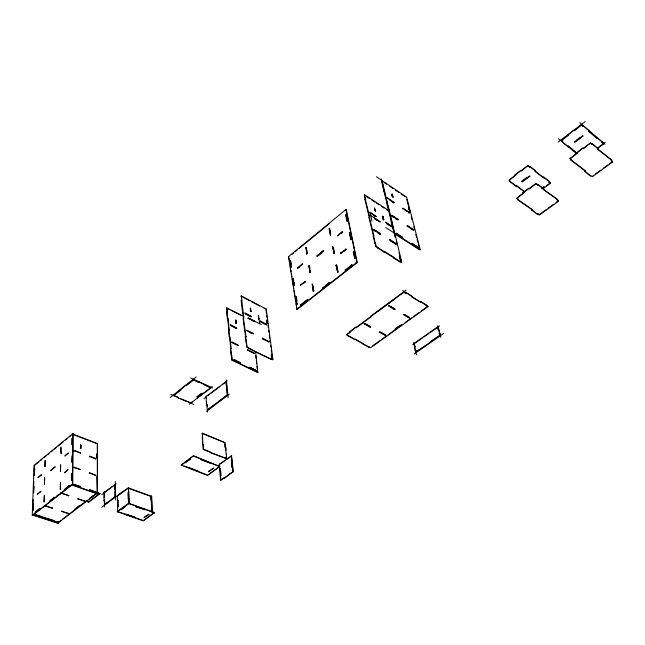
<?xml version="1.0" encoding="UTF-8"?>
<svg xmlns="http://www.w3.org/2000/svg" width="645" height="645" viewBox="0 0 645 645"><rect width="100%" height="100%" fill="white"/><g stroke="black" fill="none" stroke-linecap="round" stroke-linejoin="round"><path stroke-width="0.97" d="M77.892 498.738L84.269 500.939M84.261 501.318L84.519 500.738M85.85 501.479L74.755 509.397L79.182 505.664M80.407 448.283L80.681 444.929L81.028 448.21L80.407 448.283L80.681 444.929M80.133 487.007L80.399 486.419L73.619 484.322M80.488 469.415L73.78 467.649L74.046 467.069L80.23 469.616M80.319 453.362L80.577 452.798L74.207 450.412L73.941 450.984L74.207 450.412M80.77 448.42L81.044 445.066M77.884 499.117L78.15 498.545M73.619 484.709L73.885 484.121M71.845 462.28L72.167 455.636L72.103 462.078M72.562 453.911L72.659 444.631M32.25 515.508L72.425 484.185L72.958 433.48L72.796 484.314L32.25 515.508L34.072 465.376L72.958 433.48M62.097 493.296L68.604 495.537M68.596 495.916L68.862 495.344M68.096 453.379L68.467 453.153L64.79 456.047L68.104 453.016M61.581 511.211L67.935 513.331M67.935 513.702L68.193 513.138M64.524 472.704L67.87 469.665L64.524 472.704L64.903 472.454M61.573 511.59L61.831 511.017M62.089 493.683L62.355 493.103M33.161 515.218L58.429 523.426L58.703 522.055L61.017 520.297M60.404 489.095L60.525 482.516L60.154 489.297L60.783 489.224M61.057 453.604C61.67 440.866 59.646 450.331 61.428 453.741M60.445 493.949L60.461 493.119M60.703 493.748L60.719 492.917M53.495 520.354L50.536 519.66L56.873 522.103L57.123 521.539L58.703 522.055M57.123 521.539L56.873 522.103M54.236 497.174L49.826 500.988L54.615 497.303M54.922 466.778L50.592 470.616L55.285 466.907M50.778 519.467L50.528 520.031M45.835 505.962L52.318 508.123M52.309 508.502L52.568 507.929M45.827 506.341L46.085 505.769M43.933 502.004L44.368 495.263L44.182 501.81M44.174 506.623L44.199 505.801M40.562 491.74L40.949 491.474L37.37 494.272L40.579 491.353M41.087 475.188L41.465 474.954L37.918 477.743L41.095 474.825M35.733 515.218L49.859 519.169M41.538 516.46L41.28 517.024M35.072 514.355L34.814 514.92L35.072 514.355L40.619 516.161M32.951 506.607L33.201 499.593M33.564 489.563L33.854 481.549M34.217 471.519L34.435 465.505L38.91 461.836M34.572 475.534L34.435 469.173L35.04 469.109M34.209 475.405L34.677 468.979M33.435 514.202L33.403 515.024L58.679 523.24M288.468 256.694L345.946 209.544L346.317 209.778L357.282 262.579L297.022 309.544L288.468 256.694L288.839 256.904M40.401 460.611L41.893 459.385M44.134 457.555L45.86 456.136M47.416 454.862L48.964 453.588M51.294 451.685L52.842 450.412M54.39 449.138L56.72 447.235M58.268 445.961L60.598 444.058M61.372 443.421L63.178 441.938M65.508 440.027L67.072 438.745M69.402 436.834L70.958 435.552M72.522 434.279L73.32 433.617M243.834 316.373L226.597 307.939L231.99 360.233L257.782 372.584L255.581 351.396M245.269 336.811L245.987 336.738L245.269 336.811L246.833 347.292L255.154 351.767L255.493 351.501L247.172 347.026L243.915 324.999L243.157 318.34L243.866 318.267L241.286 295.894L266.224 309.044L272.94 359.733L270.997 359.2L272.94 359.733M291.943 254.364L293.491 253.09M295.047 251.816L297.377 249.905M298.925 248.631L329.2 223.815M346.317 209.778L345.131 210.214M364.627 194.766L364.24 195.08L365.231 199.49L365.618 199.176L364.627 194.766L389.346 210.971M226.677 312.132L227.371 312.059L226.677 312.132L227.346 318.606M245.987 336.738L241.835 306.843L241.093 300.36L241.794 300.288L241.286 295.894M306.028 247.309L306.778 254.114L306.028 247.309L307.351 253.106M329.41 228.217L330.651 234.732L330.28 235.03L329.039 228.515L329.41 228.217L330.49 232.168M346.043 214.632L347.389 221.146L347.002 221.453L345.664 214.938L346.405 214.858L346.034 215.172L347.381 221.686L347.76 221.38L346.986 217.655M365.247 198.934L369.69 217.276L369.295 217.591L364.86 199.257L365.618 199.176M395.264 237.352L391.16 221.751L391.95 221.67L391.539 221.993L386.661 203.111L387.435 203.03L387.032 203.352L382.292 185.01L383.057 184.938M306.996 253.404L306.399 247.527M330.651 235.256L329.41 228.741L329.78 228.443M290.927 266.982L290.266 260.193L291.298 267.199L291.282 266.699M383.864 191.533L384.638 191.452L384.235 191.775M227.717 318.799L227.669 318.348M299.522 267.03L297.595 268.078L302.207 263.926L302.642 264.514L302.207 263.926M342.326 231.515L337.472 235.877L342.697 231.749L342.326 231.515L342.769 232.127L341.366 233.264M297.595 268.078L302.578 264.136M250.292 310.882L250.325 308.189L251.082 311.624L250.325 308.189M387.145 198.225L387.548 197.902L394.039 202.538L393.635 202.852L391.233 201.264M250.558 310.261L250.695 308.375M387.234 198.604L387.548 197.902M316.985 255.767L323.403 250.599L317.058 256.146L317.429 256.371L317.058 256.146M317.364 255.984L323.774 250.824M318.203 255.743L321.863 252.8M235.885 323.347L236.578 323.274L235.885 323.347L235.707 321.726M228.524 330.087L229.225 330.014L228.524 330.087L229.209 336.73M294.056 282.284L294.144 285.437L293.08 278.245L293.757 280.365M369.319 217.034L373.882 235.909L373.487 236.223L368.924 217.349L369.69 217.276M293.459 278.455L292.725 278.535M251.687 319.952L248.075 318.178L261.322 324.556M248.123 318.557L248.406 317.912M236.675 327.942L236.392 328.571L236.675 327.942L230.217 324.685L236.723 328.313M251.244 316.292L250.953 316.929L251.244 316.292L244.778 312.954L251.292 316.663M393.635 202.852L393.942 202.159M293.773 285.227L294.507 285.146M309.882 272.375L309.108 265.385L308.737 265.675L310.253 272.585L310.293 270.384M333.771 253.308L334.15 253.009L332.868 246.301L332.489 246.608L334.15 253.533L334.15 253.009M388.282 209.819L389.064 209.746L388.653 210.068M229.588 336.916L229.539 336.472M377.172 219.937L376.777 220.251L374.374 218.711M72.409 433.932L97.379 443.526L97.427 493.925L71.966 484.967M258.258 315.349L258.701 319.049L259.032 318.791L258.339 318.864M266.224 309.044L264.111 308.358M383.106 219.792L382.332 216.518L382.719 216.204L383.856 219.711L382.719 216.204M406.253 197.499L406.648 197.185L376.43 176.77M383.082 216.438L382.332 216.518M300.32 285.009L305.44 281.454L300.385 285.421L300.32 285.009L300.691 285.219M340.802 252.848L346.188 249.099L340.882 253.259L341.261 253.485L340.802 252.848L340.882 253.259M303.472 283.478L305.504 281.865L305.061 281.244M344.124 251.211L346.268 249.502M89.679 456.2L89.421 456.765L89.679 456.2L95.92 458.539L95.67 459.103M260.459 321.049L260.128 321.315L266.828 324.693L260.459 321.049L260.177 321.686L266.498 324.951M402.657 208.529L403.052 208.214L409.293 212.358L408.995 213.052L409.293 212.358M402.746 208.907L403.052 208.214M230.418 348.526L231.128 348.445L230.418 348.526L231.12 355.355M295.62 297.103L296.361 297.022L295.62 297.103L296.692 303.98L297.442 303.908L296.692 303.98M336.045 265.216L336.803 265.143L338.125 272.045L337.738 272.343L336.045 265.216L337.738 272.343M384.114 252.114L384.428 251.405L384.114 252.114L375.825 246.624L373.108 235.989L373.882 235.909M96.419 454.322L97.032 454.249L96.79 457.587M409.156 208.206L408.761 208.52L409.607 211.786L410.002 211.471L408.801 207.972L410.002 211.471M170.248 397.425L196.185 376.994M180.753 390.04L180.342 389.475L180.753 390.04L173.618 395.659L185.808 385.17L186.22 385.734L185.833 385.565M186.195 385.339L193.46 379.623L198.523 382.292L193.46 379.623M186.22 385.734L193.492 380.018M252.985 333.731L253.316 333.465L246.777 330.167L246.825 330.571M380.01 234.296L380.316 233.571L373.834 229.475L380.405 233.982L380.01 234.296L377.575 232.756M96.436 457.458L96.677 454.112M267.022 323.355L267.715 323.282L267.022 323.355L266.708 320.928M409.648 211.238L409.607 211.786M391.322 226.484L391.717 226.177L385.452 222.138L391.805 226.548L391.41 226.855L388.975 224.968M313.438 290.863L313.067 291.153L312.269 283.969L313.817 291.08L313.486 289.105M337.359 272.125L337.746 271.819L336.424 264.918M374.656 242.907L375.059 242.584L373.511 235.675M392.829 228.669L393.619 228.588L393.208 228.911M231.507 355.54L231.458 355.089M375.035 243.141L375.059 242.584M198.491 381.896L198.813 381.647L198.523 382.292M190.21 402.512L178.334 398.094L178.617 397.457L173.594 395.264M300.78 304.682L301.231 305.287L300.78 304.682L307.189 299.675L307.254 300.078M329.619 282.679L322.71 288.017L329.24 282.462L329.692 283.082L329.24 282.462M345.228 270.44L351.952 264.724L345.228 270.44L348.639 268.304M300.844 305.077L307.576 299.885M375.825 246.624L376.228 246.309L375.438 242.826M50.939 500.544L52.398 499.399M56.8 495.973L58.268 494.828M302.505 304.287L304.424 302.795L304.045 302.586M306.359 301.288L307.641 300.288M323.089 288.234L326.386 285.662L326.007 285.445M296.636 309.342L356.895 262.354L345.946 209.544M231.99 360.233L231.837 355.274M394.78 233.353L394.361 233.675L419.814 249.97L420.234 249.655L406.648 197.185M377.47 247.648L377.873 247.333L376.228 246.309M377.559 248.051L377.873 247.333M89.687 472.761L89.429 473.349L89.687 472.761L96.008 475.446L89.687 473.132M247.543 349.921L254.307 353.21L247.543 349.921L253.179 353.073M262.636 338.173L262.354 338.835L262.636 338.173L269.086 341.802L263.152 339.238M247.591 350.324L247.874 349.671M407.132 226.218L407.438 225.5L413.848 230.023L413.445 230.338L407.027 225.814M185.26 400.351L184.978 400.988M205.183 385.307L205.465 384.662L205.183 385.307L210.955 387.919L191.033 402.875M240.174 363.337L240.464 362.683L233.853 359.515L240.512 363.079L236.868 361.756M255.106 351.372L271.384 359.338L255.154 351.767M402.641 237.32L402.746 237.723L396.111 233.127L402.641 237.32L402.23 237.642L400.593 236.594M201.659 393.208L196.975 396.828L202.038 393.377M269.029 341.407L268.747 342.06M395.57 244.133L395.869 243.423L389.548 239.416L395.966 243.826L395.57 244.133L393.99 243.133M413.34 229.934L413.743 229.62M197.378 397.393L202.852 393.168L196.999 397.223L197.354 396.998M189.291 404.213L192.621 401.642M197.394 397.965L212.213 386.524M214.777 404.705L207.263 409.954L227.161 394.885L226.218 381.574L206.158 396.522L206.69 398.691M203.828 398.755L206.521 396.683M208.101 395.474L209.673 394.264M211.254 393.055L219.913 386.411M222.283 384.597L227.225 380.8M89.703 489.708L89.445 490.289L89.703 489.708L96.089 491.958L95.831 492.538M249.938 367.602L249.607 367.86L249.897 367.207L256.404 370.706L249.897 367.207M399.836 261.878L399.747 261.475L401.327 262.459L401.738 262.152L400.15 261.169L399.836 261.878L393.45 257.911L393.756 257.202L384.428 251.405M393.45 257.911L393.756 257.202M206.537 405.125L207.214 405.052L206.537 405.125L206.569 401.529M219.921 400.787L227.532 395.054L226.984 389.556M418.323 247.374L418.008 248.091L418.323 247.374L411.953 243.286L418.428 247.777M515.855 186.074L516.153 185.373L515.855 186.074L510.082 181.745L510.518 181.422L509.066 180.326L515.669 175.319L515.202 174.698L520.91 170.369L521.378 170.998L527.941 165.539L521.241 170.627M558.119 142.142L585.241 121.574M520.91 170.369L509.066 180.326M568.084 146.826L568.39 146.109L568.084 146.826L562.4 142.158L562.859 141.811L561.279 140.263L574.042 130.064L574.526 130.709L581.5 124.928L574.372 130.338M561.432 140.634L568.463 135.313L567.979 134.668L568.463 135.313M90.824 497.537L89.324 498.682L93.452 495.949M91.582 496.964L93.09 495.82M62.565 519.128L74.481 510.098M86.108 501.286L87.494 500.238M89.478 498.73L93.251 495.876M94.001 495.304L96.016 493.78M97.419 492.724L99.943 493.675L97.202 492.329L97.105 476.349L97.564 492.457M97.419 493.103L58.695 522.426L35.056 514.726M510.082 181.745L510.518 181.422M529.827 166.329L529.521 167.039L529.827 166.329L535.568 170.78L535.261 171.489L543.437 177.827L543.735 177.125L543.437 177.827M583.548 126.154L582.919 126.138L583.394 125.783L589.191 130.959L588.716 131.314L596.746 138.159L597.052 137.433L596.746 138.159M97.427 493.925L97.379 443.526M206.569 411.333L229.209 394.208M89.542 501.157L99.943 493.296M86.164 501.246L88.744 502.132L99.943 493.675M104.022 500.23L104.595 500.165L104.022 500.23L104.184 492.474L116.269 483.734M101.725 494.699L112.835 486.322M535.261 171.489L535.568 170.78M588.716 131.314L589.03 130.588L589.191 130.959M522.619 180.6L527.167 177.181M576.646 139.989L579.581 137.78M521.99 181.543L529.908 176.093L522.321 181.793L521.861 181.172L522.321 181.793M522.184 181.422L529.908 176.093M574.768 141.908L582.838 135.845M114.842 489.047L115.423 488.983L114.842 489.047L114.77 484.5M103.99 497.19L104.563 497.126L104.184 492.474M104.264 500.044L104.643 504.737L114.979 496.682L115.1 484.621M111.762 499.432L115.31 496.803L115.149 491.909M532.254 209.843L532.117 209.464L531.819 210.165L532.254 209.843L517.725 199.756L518.169 199.426L516.71 198.346L523.434 193.339L522.958 192.702L528.771 188.38L529.247 189.017L535.931 183.559L529.102 188.638M576.477 152.76L576.17 153.47L576.477 152.76L568.39 146.109M585.346 171.078L585.184 170.691L584.878 171.417L585.346 171.078L571.027 160.178L571.494 159.831L570.059 158.662L577.219 153.333L576.735 152.68L582.919 148.076L583.403 148.737L590.514 142.94L583.241 148.35M104.313 504.624L107.489 502.253L107.828 502.721L107.489 502.253M528.771 188.38L516.71 198.346M570.059 158.662L582.919 148.076M101.708 507.276L123.356 491.176M117.656 511.67L117.358 495.949L128.484 487.676L129.25 503.576L128.702 503.979M128.831 487.805L117.358 495.949M202.877 444.308L202.353 433.174L225.024 442.672L225.169 447.566L224.823 443.825M517.725 199.756L518.032 199.039L518.169 199.426M537.833 184.333L537.527 185.05L537.833 184.333L543.606 188.759L543.3 189.469L557.611 199.756L557.167 200.079L557.465 199.37L557.611 199.756M571.027 160.178L571.341 159.444L569.906 158.275M592.416 143.787L592.102 144.528L592.416 143.787L598.092 148.568L597.778 149.301L598.092 148.568M118.196 506.897L117.721 500.367L118.325 500.294M128.226 499.149L128.839 499.085L128.226 499.149L128.057 492.716L128.669 492.651M202.578 444.526L202.353 433.174M548.895 181.801L549.338 181.471L549.04 182.172L550.427 183.253L543.348 188.477M602.083 142.464L602.551 142.118L602.245 142.835L602.083 142.464L603.615 144.004L597.189 148.737M202.715 437.899L202.07 437.971M542.372 187.671L543.88 186.558L544.34 187.179L542.074 188.848M541.752 188.606L544.34 187.179M546.355 185.784L550.29 182.882M597.834 147.778L605.308 142.255M367.835 346.357L346.679 334.828L349.848 332.481L349.421 331.901L355.806 327.184L356.242 327.773L371.633 316.429L371.197 315.832L406.132 290.057M517.596 199.37L532.117 209.464M570.873 159.791L585.184 170.691M355.806 327.184L346.679 334.828M356.161 327.378L393.958 299.506M378.123 311.18L404.133 292.008L400.722 294.515M347.857 335.924L348.219 335.658M388.403 305.625L388.79 305.343L394.99 309.294L394.611 309.568L388.403 305.625L394.611 309.568M406.148 293.032L405.665 292.919L406.052 292.637L412.244 296.684L411.857 296.966L420.548 302.166L420.935 301.884L427.982 306.617L370.633 347.76L368.698 346.825L369.142 346.954M364.231 323.879L364.602 323.605L370.73 327.015L370.359 327.289L364.151 323.484L370.359 327.289M117.85 506.776L117.979 500.173M117.277 511.541L128.516 503.318L154.59 512.525L143.327 520.894L117.277 511.541L139.812 519.322M193.605 455.725L181.229 465.166L207.416 475.413L219.824 466.601L193.605 455.725L181.229 465.166M370.278 326.894L370.649 326.62L365.392 323.701M394.522 309.173L394.99 309.294M412.244 296.684L411.76 296.571L420.548 302.166M117.285 511.912L128.895 503.455M120.994 509.615L125.88 506.043L121.341 509.735L120.986 509.236M190.646 459.111L185.284 462.634L190.622 458.732M210.31 452.322L203.304 449.468L203.223 444.453M543.163 189.09L557.465 199.37M597.609 148.922L611.686 160.024L611.379 160.758L611.686 160.024M597.778 149.301L611.855 160.412M531.819 210.165L537.487 214.35L537.922 214.035L539.333 215.075L558.57 201.151L557.022 199.692M584.878 171.417L590.449 175.94L590.917 175.601L592.295 176.722L612.75 161.911L611.21 160.371M189.251 467.593L198.604 471.301M200.732 459.264L210.101 463.062L200.764 459.643M125.509 514.17L134.491 516.911M135.942 506.615L144.923 509.421M537.922 214.035L537.785 213.656L539.196 214.696L546.404 209.472M548.008 208.311L553.612 204.247M556.014 202.506L558.417 200.764M593.714 175.198L592.295 176.722M595.287 174.061L600.785 170.07M603.148 168.361L607.864 164.951M609.436 163.806L612.581 161.532M128.282 488.209L150.849 496.392L151.728 496.118L152.373 511.743M225.024 442.672L202.054 433.392M420.451 301.771L420.838 301.489L426.893 305.448M151.035 500.988L151.631 500.915L151.631 507.478M226.105 454.201L225.798 447.493L225.766 450.492M379.881 332.231L385.387 334.82L380.252 331.965M404.084 314.728L409.68 317.816L409.301 318.09L403.327 314.631L403.706 314.349L409.68 317.816M426.797 305.061L426.401 305.335L427.982 306.617M385.105 335.481L385.476 335.215L379.478 331.877L379.107 332.151L385.017 335.086M395.409 328.571L399.779 325.435M372.165 346.212L380.219 340.431M381.832 339.27L386.661 335.803M388.274 334.642L401.972 324.814M405.213 322.492L411.687 317.84M413.308 316.679L418.976 312.615M421.403 310.874L427.885 306.222M226.403 453.991L226.5 458.603L210.343 452.701M125.251 514.363L134.499 517.274M135.676 506.809L144.94 509.792M219.389 456.394L219.647 455.805M151.293 507.357L151.898 507.284M208.496 471.422L213.85 467.988L208.529 471.793M210.633 452.492L226.5 458.603M144.101 517.266L148.995 514.146M224.573 477.76L220.566 480.203L219.187 464.456L231.458 455.725L233.313 471.648L224.275 478.001M144.117 517.637L149.011 514.516M225.25 460.522L219.187 464.456M226.887 459.353L231.789 455.862M140.763 519.644L143.311 520.523L154.59 512.525M219.792 466.23L207.416 475.413M220.8 475.421L220.187 468.665L220.921 473.382M231.305 460.796L231.926 460.724L232.256 467.367L231.636 460.933M220.461 475.284L221.082 475.22M231.918 467.23L232.547 467.165M414.759 346.8L414.396 347.058L415.09 346.978L413.977 343.471L437.495 326.999L438.673 330.522L439.051 330.264L438.35 330.337L437.495 326.999M412.647 344.809L422.41 337.972M424.031 336.843L428.901 333.433M430.521 332.296L439.688 325.878M220.566 480.203L224.242 477.631M229.257 474.123L233.313 471.648M224.605 478.13L229.588 474.252M414.396 347.058L415.187 350.396L415.88 350.324L416.275 352.001L424.781 346.099L415.952 351.823L415.557 350.146M439.213 333.691L439.914 333.618L439.213 333.691L439.971 335.561L430.973 341.39L439.648 335.376M415.88 350.324L415.187 350.396M424.555 346.3L431.303 341.576M414.187 353.903L443.671 333.449M46.077 506.148L52.559 508.308M61.823 511.396L68.185 513.517M86.011 500.81L88.744 502.132M62.347 493.481L68.854 495.723M78.142 498.924L84.519 501.117M126.138 514.299L130.637 515.855M72.232 484.758L97.685 493.723M154.606 512.888L128.516 503.318M73.877 484.508L80.399 486.806M89.703 490.087L96.097 492.337M128.548 488.015L151.107 496.207L151.744 511.824L151.39 495.997M74.199 450.774L80.577 453.161M89.679 456.563L95.928 458.901M73.433 434.625L96.218 443.381M184.01 465.884L206.448 474.672M193.629 456.104L219.824 466.601M203.602 449.251L210.601 452.113M170.756 394.401L178.641 397.852M180.802 398.787L193.831 404.463M206.263 401.762L206.134 395.949M190.718 377.978L212.705 387.943M198.845 382.042L205.497 385.057M205.15 384.912L210.955 387.919M234.345 360.168L240.133 362.942M249.559 367.465L256.025 370.569M250.413 368.247L255.267 370.569M232.321 359.975L258.113 372.334M231.684 342.132L238.594 345.486L232.015 341.874L231.724 342.535L236.626 344.946M271.916 357.628L272.279 357.814L271.811 354.032M271.126 354.476L271.835 354.403L271.464 354.218L271.94 358.072M230.741 325.733L236.392 328.571M248.946 332.07L251.397 333.312M246.446 330.433L253.364 333.868L253.316 333.465M262.305 338.44L269.086 341.802M248.454 318.291L254.856 321.226M248.075 318.178L254.525 321.492M252.155 320.63L253.767 321.452M227.492 308.399L229.265 309.31M231.047 310.229L241.738 315.711M245.302 314.01L250.147 316.518M240.964 296.16L249.865 300.852M251.647 301.796L259.661 306.02M355.169 339.06L363.135 343.704M347.784 335.537L354 339.246M362.764 343.97L368.771 347.212M349.421 331.901L349.848 332.481M413.977 343.471L415.09 346.978M371.633 316.429L371.197 315.832M297.53 267.699L297.966 268.288M401.319 324.782L395.022 329.289M391.08 306.673L394.901 308.899M404.471 314.454L409.583 317.429M345.156 270.037L345.615 270.666M402.609 290.564L412.155 296.289M404.133 292.008L405.665 292.919M404.222 292.403L405.761 293.322M384.017 251.719L393.353 257.508M377.962 247.736L384.517 251.808M393.853 257.597L400.247 261.572M373.528 230.192L375.148 231.216M390.04 240.633L392.41 242.133M373.439 229.789L379.913 233.885M389.943 240.23L395.474 243.729M396.514 233.974L398.965 235.546M412.332 244.116L417.113 247.18M398.247 235.425L402.327 238.037M412.437 244.511L417.21 247.575M385.646 227.5L420.234 249.655M373.608 215.398L375.213 216.43M386.718 223.839L389.064 225.347M370.657 215.43L380.356 221.985L373.874 217.502M374.285 218.324L379.075 221.404M392.45 225.266L391.305 221.767M369.996 212.495L376.406 216.631L369.908 212.116L371.947 221.13M370.319 212.947L375.93 216.567M391.16 221.751L391.66 222.001M407.543 225.903L413.848 230.023M392.168 216.107L397.82 219.8M391.459 215.986L393.071 217.042M395.498 218.631L397.118 219.679M410.284 228.282L411.865 229.306M366.707 196.701L369.182 198.321M371.657 199.942L374.955 202.103M376.599 203.183L379.075 204.796M381.542 206.416L384.017 208.037M386.484 209.657L388.137 210.738M387.637 198.281L394.039 202.538M403.149 208.593L409.39 212.737M389.54 199.821L393.539 202.474M404.995 210.085L407.334 211.641M382.292 185.01L382.662 185.26L381.598 180.85L381.993 180.527L401.738 262.152M384.057 182.519L386.524 184.18M389.814 186.397L393.103 188.622M395.57 190.283L398.86 192.5M401.327 194.169L404.608 196.386M531.682 209.778L534.108 211.576M535.729 212.777L537.487 214.35M516.153 185.373L524.377 191.541M516.282 185.744L524.506 191.92M509.953 181.374L515 185.155M522.958 192.702L523.434 193.339M515.202 174.698L515.669 175.319M537.978 184.72L543.751 189.138M535.931 183.559L537.382 184.672M536.076 183.938L537.527 185.05M557.167 200.079L558.57 201.151M543.735 177.125L549.338 181.471M529.964 166.7L535.705 171.159M543.88 177.504L549.476 181.85M527.941 165.539L529.384 166.66M535.124 171.11L543.3 177.456M528.078 165.918L529.521 167.039M549.04 182.172L550.427 183.253M584.725 171.03L590.449 175.94M576.735 152.68L577.219 153.333M561.279 140.263L562.714 141.44L562.4 142.158M568.543 146.48L576.63 153.131M558.457 138.667L576.017 153.099M592.586 144.174L598.254 148.947M590.514 142.94L591.941 144.141M590.675 143.327L592.102 144.528M611.379 160.758L612.75 161.911M581.661 125.307L583.08 126.517M602.245 142.835L603.615 144.004M579.799 122.727L604.929 144.149M597.214 137.804L602.712 142.489M581.5 124.928L582.919 126.138M588.554 130.943L596.585 137.78M406.761 199.442L408.769 207.214M409.269 209.157L410.026 212.076M411.276 216.93L412.034 219.848M413.792 226.653L414.541 229.564M415.799 234.425L416.557 237.336M417.057 239.279L417.807 242.197M418.315 244.141L419.065 247.059M437.866 325.636L440.882 337.367M438.729 330.071L439.592 333.425M439.535 333.876L439.971 335.561M391.942 194.572L392.345 196.201M391.781 195.145L392.184 196.773M381.284 178.875L395.256 236.667M396.433 242.181L397.127 245.076M398.997 252.808L400.4 258.597M400.868 260.532L401.327 262.459M399.65 257.016L400.069 258.742M399.497 257.645L399.908 259.371M395.869 243.423L395.966 243.826M413.582 342.431L416.517 354.839M382.888 217.567L383.469 220.026M380.316 233.571L380.405 233.982M374.471 208.649L374.85 210.278M350.154 232.958L350.501 234.627M350.848 236.304L351.194 237.981M354.008 251.582L354.363 253.308M354.718 255.033L355.081 256.766M349.767 233.264L350.953 239.013M353.613 251.889L354.863 257.936M355.847 262.684L356.024 263.555M345.809 248.873L345.889 249.276M333.425 247.486L334.344 252.276M333.046 247.785L334.15 253.533M309.479 265.595L309.971 268.465M312.817 285.171L313.147 287.138M309.116 265.893L310.253 272.585M312.277 284.477L313.446 291.371M290.782 261.33L291.217 264.119M296.668 298.99L296.982 300.957M293.08 278.245L294.144 285.437M295.982 296.813L297.079 304.19M288.992 257.903L289.299 259.887M289.613 261.87L289.919 263.861M290.226 265.845L290.54 267.836M290.847 269.82L291.153 271.803M291.459 273.794L291.927 276.769M292.233 278.761L293.161 284.719M293.467 286.703L293.781 288.686M294.088 290.677L294.394 292.661M294.709 294.652L295.015 296.636M295.321 298.619L295.789 301.602M296.095 303.585L296.402 305.577M296.716 307.56L297.022 309.544M266.03 310.293L266.425 313.276M266.683 315.268L266.949 317.251M267.715 323.282L266.925 319.856L267.385 323.54M267.998 325.201L268.264 327.192M268.659 330.175L268.917 332.159M269.312 335.142L269.707 338.125M269.973 340.117L270.231 342.1M270.626 345.083L270.892 347.075M271.287 350.05L271.553 352.041M271.239 355.331L271.577 357.886M258.621 315.542L259.653 323.693M255.734 355.637L256.097 358.628M256.339 360.619L256.702 363.611M257.057 366.602L257.419 369.593M236.578 323.274L235.86 319.847L236.255 323.532M226.919 307.681L227.371 312.059M228.04 318.533L229.225 330.014M229.91 336.658L231.128 348.445M226.411 380.042L228.136 397.675M225.855 381.405L226.347 386.492M231.458 455.725L232.982 471.519M231.595 460.594L232.256 467.367M226.032 456.91L226.21 458.813M220.187 468.665L220.751 475.083M220.558 476.397L220.896 480.332M207.214 405.052L207.351 406.737M206.843 404.891L207.464 412.091M202.933 444.671L203.304 449.468M185.639 462.771L185.284 462.634M150.849 496.392L150.995 500.069M151.333 508.284L151.486 512.017M128.484 487.676L128.96 503.785M128.323 492.522L128.492 498.956M115.294 481.468L115.624 500.109M104.595 500.165L104.643 504.737M104.264 491.587L104.321 497.303M104.353 500.343L104.426 506.97M71.716 473.696L71.643 480.291L71.716 473.696M72.103 438.406L72.038 444.695L72.103 438.406M69.338 485.387L64.823 489.289L69.338 485.387M60.606 464.924L60.485 471.342L60.606 464.924M44.634 477.743L44.449 484.137L44.634 477.743M45.134 460.433L44.956 466.682L45.134 460.433M39.506 508.679L35.193 512.412L39.506 508.679M33.177 504.084L32.943 510.606L33.177 504.084M33.814 486.435L33.588 492.804L33.814 486.435M349.775 232.724L349.397 233.03L350.775 239.747L351.162 239.432L349.775 232.724M353.629 251.348L353.234 251.663L354.661 258.572L355.056 258.266L353.629 251.348M226.661 386.186L226.709 386.597L226.661 386.186M582.669 135.95L574.598 142.013L574.929 142.287L582.991 136.224L582.669 135.95M400.884 260.161L399.69 256.476L400.884 260.161M375.616 211.6L374.495 208.101L375.616 211.6M398.231 219.485L391.765 215.261L398.328 219.889L398.231 219.485M392.337 194.25L391.975 194.008L393.152 197.515L392.337 194.25"/></g></svg>
